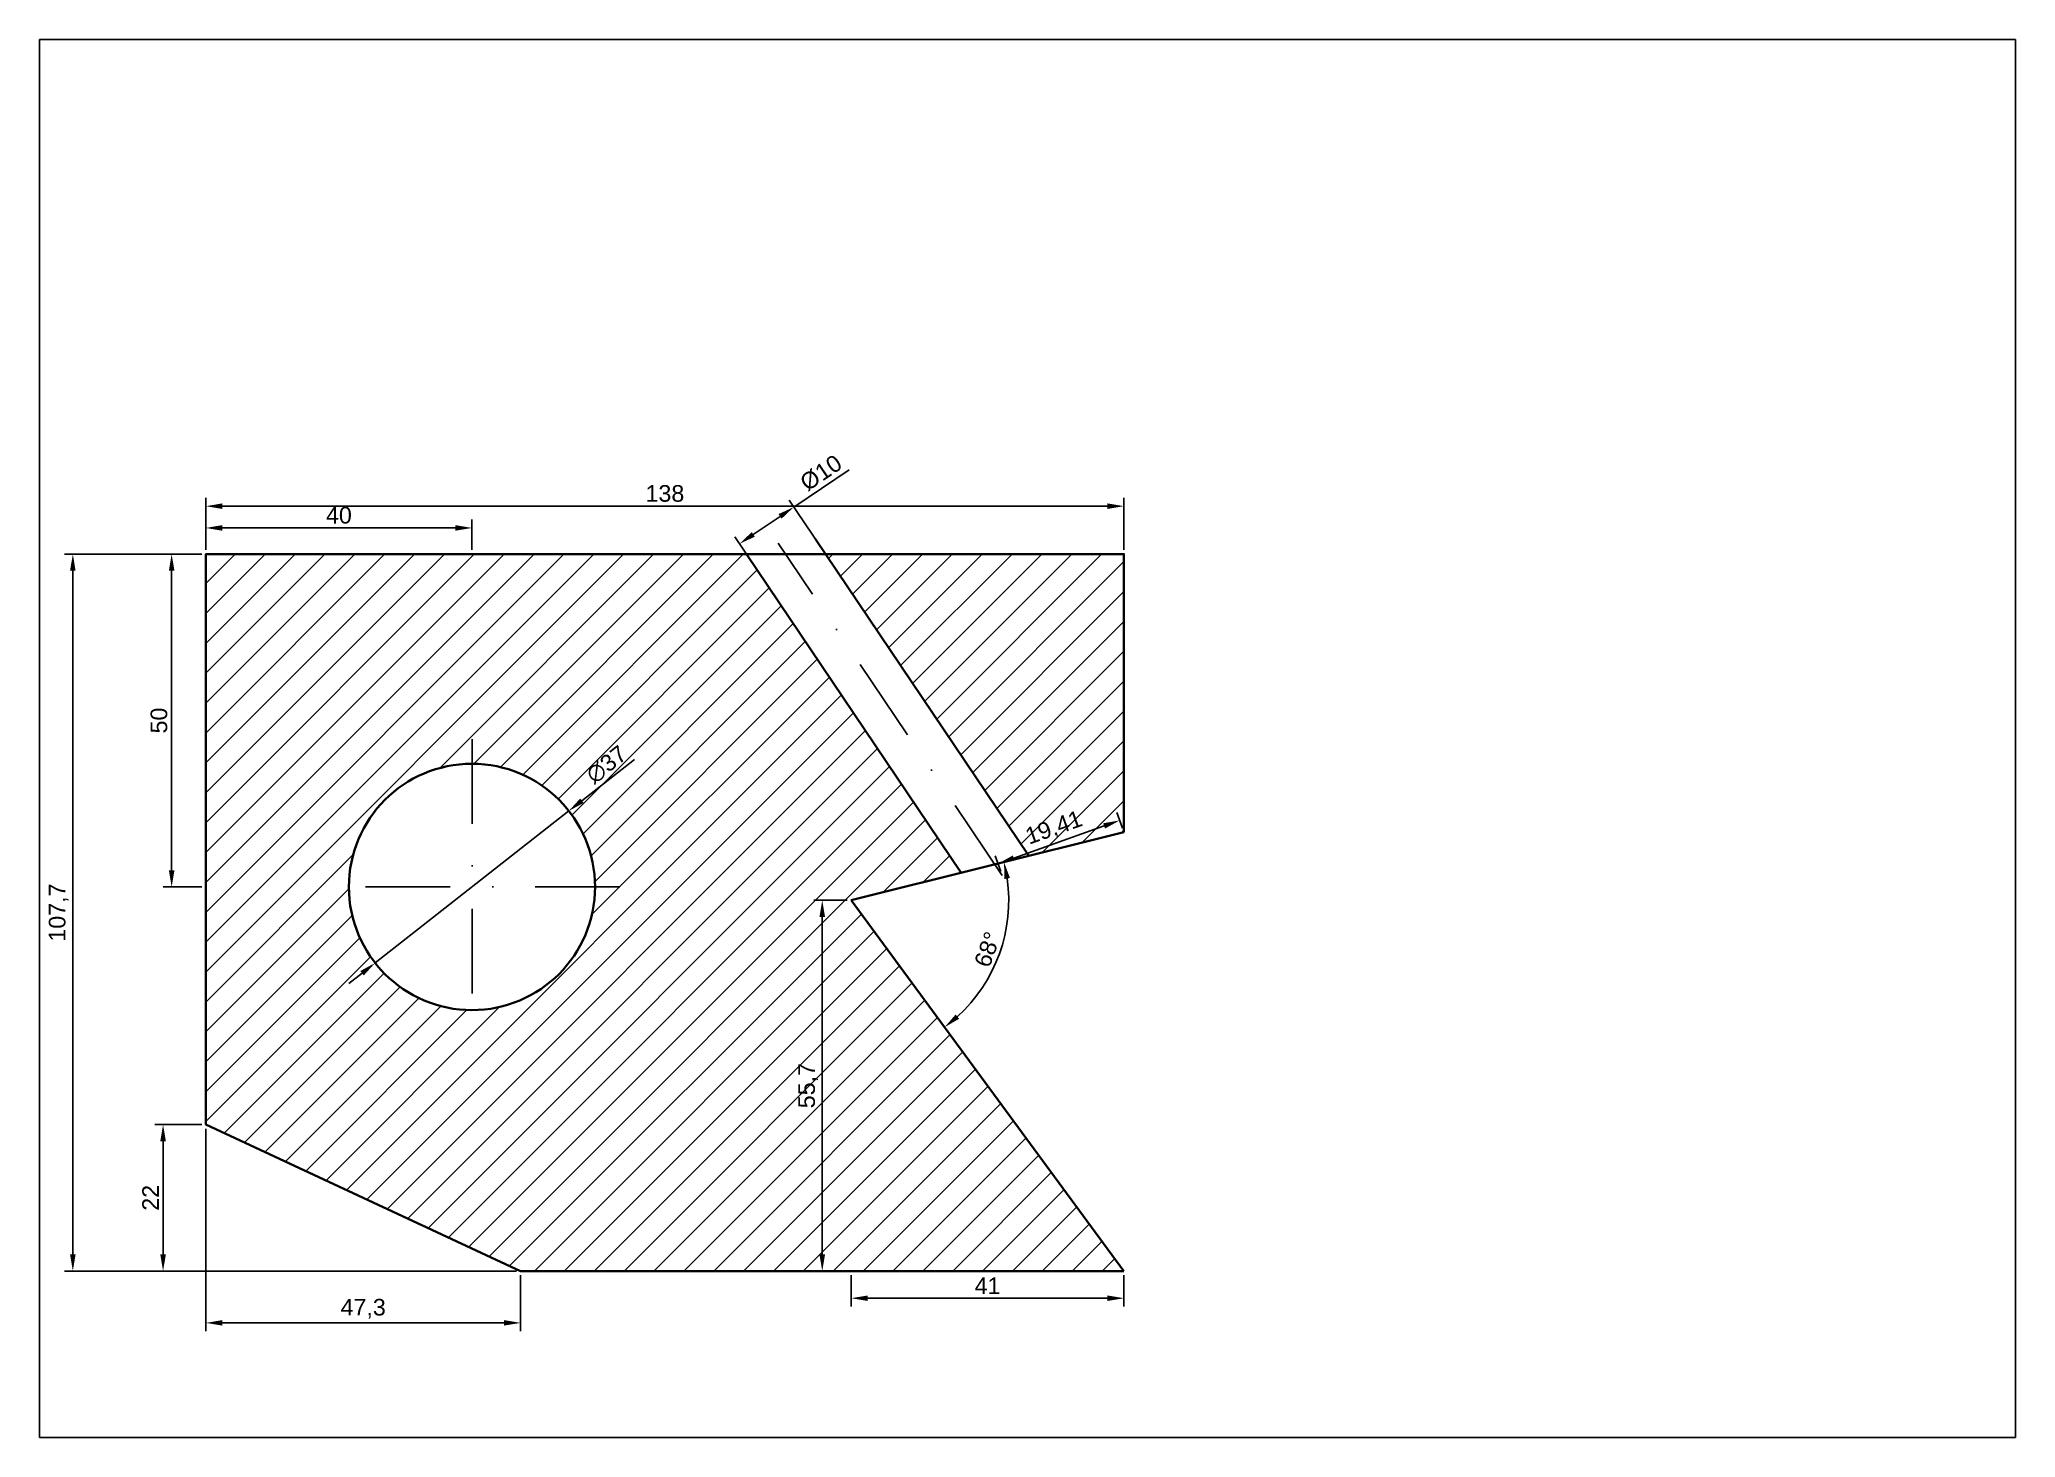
# Model space of a CAD drawing. Header units: millimetres. Extents: x 5 to 302, y 5 to 215.
import ezdxf

# ---------------------------------------------------------------- set-up
doc = ezdxf.new("R2010")
doc.units = ezdxf.units.MM
doc.linetypes.add('KRESKAKROPKA', pattern=[25.4, 12.7, -6.35, 0, -6.35])
doc.layers.add('kontur', color=7, linetype='Continuous', lineweight=35)
for name, color, linetype in [('kreska kropka', 3, 'KRESKAKROPKA'), ('opis', 5, 'Continuous'), ('wymiary', 1, 'Continuous')]:
    doc.layers.add(name, color=color, linetype=linetype)
doc.styles.get("Standard").update_dxf_attribs({"font": 'arial.ttf'})
doc.dimstyles.new('ISO-25', dxfattribs={"dimtxt": 2.5, "dimasz": 2.5, "dimexe": 1.25, "dimexo": 0.625, "dimtad": 1, "dimtxsty": 'Standard', "dimcen": 2.5, "dimadec": 0, "dimazin": 0, "dimtfac": 1, "dimtmove": 0, "dimatfit": 3, "dimfxl": 1, "dimarcsym": 0})

# ---------------------------------------------------------------- blocks, each defined once
blk = doc.blocks.new('*D2')
at = {"layer": 'Defpoints', "color": 0, "transparency": 16777216}
for p in [(168, 144.9), (30, 137.7), (168, 137.7)]:
    blk.add_point(p, dxfattribs=at)
at = {"layer": 'wymiary', "color": 0, "lineweight": -2, "transparency": 16777216}
for p, q in [((30, 138.32), (30, 146.15)), ((168, 138.32), (168, 146.15)), ((32.5, 144.9), (165.5, 144.9))]:
    blk.add_line(p, q, dxfattribs=at)
at = {"layer": 'wymiary', "color": 0, "transparency": 16777216}
for points in [[(32.5, 145.32), (32.5, 144.48), (30, 144.9)], [(165.5, 145.32), (165.5, 144.48), (168, 144.9)]]:
    blk.add_solid(points, dxfattribs=at)
at = {"layer": 'wymiary', "color": 0, "transparency": 16777216, "insert": (99, 146.8), "char_height": 2.5, "attachment_point": 5}
blk.add_mtext('138', dxfattribs=at)
blk = doc.blocks.new('*D4')
at = {"layer": 'Defpoints', "color": 0, "transparency": 16777216}
for p in [(30, 52), (23.57, 30), (77.3, 30)]:
    blk.add_point(p, dxfattribs=at)
at = {"layer": 'wymiary', "color": 0, "lineweight": -2, "transparency": 16777216}
for p, q in [((29.38, 52), (22.32, 52)), ((23.57, 49.5), (23.57, 32.5)), ((76.68, 30), (22.32, 30))]:
    blk.add_line(p, q, dxfattribs=at)
at = {"layer": 'wymiary', "color": 0, "transparency": 16777216}
for points in [[(23.15, 49.5), (23.99, 49.5), (23.57, 52)], [(23.15, 32.5), (23.99, 32.5), (23.57, 30)]]:
    blk.add_solid(points, dxfattribs=at)
at = {"layer": 'wymiary', "color": 0, "transparency": 16777216, "insert": (21.69, 41), "char_height": 2.5, "attachment_point": 5, "rotation": 90}
blk.add_mtext('22', dxfattribs=at)
blk = doc.blocks.new('*D5')
at = {"layer": 'Defpoints', "color": 0, "transparency": 16777216}
for p in [(30, 52), (77.3, 30), (77.3, 22.21)]:
    blk.add_point(p, dxfattribs=at)
at = {"layer": 'wymiary', "color": 0, "lineweight": -2, "transparency": 16777216}
for p, q in [((30, 51.38), (30, 20.96)), ((77.3, 29.38), (77.3, 20.96)), ((32.5, 22.21), (74.8, 22.21))]:
    blk.add_line(p, q, dxfattribs=at)
at = {"layer": 'wymiary', "color": 0, "transparency": 16777216}
for points in [[(32.5, 22.63), (32.5, 21.8), (30, 22.21)], [(74.8, 22.63), (74.8, 21.8), (77.3, 22.21)]]:
    blk.add_solid(points, dxfattribs=at)
at = {"layer": 'wymiary', "color": 0, "transparency": 16777216, "insert": (53.65, 24.34), "char_height": 2.5, "attachment_point": 5}
blk.add_mtext('47,3', dxfattribs=at)
blk = doc.blocks.new('*D6')
at = {"layer": 'Defpoints', "color": 0, "transparency": 16777216}
for p in [(30, 137.7), (10.01, 30), (77.3, 30)]:
    blk.add_point(p, dxfattribs=at)
at = {"layer": 'wymiary', "color": 0, "lineweight": -2, "transparency": 16777216}
for p, q in [((29.38, 137.7), (8.76, 137.7)), ((10.01, 135.2), (10.01, 32.5)), ((76.68, 30), (8.76, 30))]:
    blk.add_line(p, q, dxfattribs=at)
at = {"layer": 'wymiary', "color": 0, "transparency": 16777216}
for points in [[(9.59, 135.2), (10.42, 135.2), (10.01, 137.7)], [(9.59, 32.5), (10.42, 32.5), (10.01, 30)]]:
    blk.add_solid(points, dxfattribs=at)
at = {"layer": 'wymiary', "color": 0, "transparency": 16777216, "insert": (7.88, 83.85), "char_height": 2.5, "attachment_point": 5, "rotation": 90}
blk.add_mtext('107,7', dxfattribs=at)
blk = doc.blocks.new('*D7')
at = {"layer": 'Defpoints', "color": 0, "transparency": 16777216}
for p in [(30, 137.7), (24.86, 87.7), (30, 87.7)]:
    blk.add_point(p, dxfattribs=at)
at = {"layer": 'wymiary', "color": 0, "lineweight": -2, "transparency": 16777216}
for p, q in [((29.38, 137.7), (23.61, 137.7)), ((24.86, 135.2), (24.86, 90.2)), ((29.38, 87.7), (23.61, 87.7))]:
    blk.add_line(p, q, dxfattribs=at)
at = {"layer": 'wymiary', "color": 0, "transparency": 16777216}
for points in [[(24.44, 135.2), (25.28, 135.2), (24.86, 137.7)], [(24.44, 90.2), (25.28, 90.2), (24.86, 87.7)]]:
    blk.add_solid(points, dxfattribs=at)
at = {"layer": 'wymiary', "color": 0, "transparency": 16777216, "insert": (22.96, 112.7), "char_height": 2.5, "attachment_point": 5, "rotation": 90}
blk.add_mtext('50', dxfattribs=at)
blk = doc.blocks.new('*D8')
at = {"layer": 'Defpoints', "color": 0, "transparency": 16777216}
for p in [(70, 141.63), (30, 137.7), (70, 137.7)]:
    blk.add_point(p, dxfattribs=at)
at = {"layer": 'wymiary', "color": 0, "lineweight": -2, "transparency": 16777216}
for p, q in [((30, 138.32), (30, 142.88)), ((70, 138.32), (70, 142.88)), ((32.5, 141.63), (67.5, 141.63))]:
    blk.add_line(p, q, dxfattribs=at)
at = {"layer": 'wymiary', "color": 0, "transparency": 16777216}
for points in [[(32.5, 142.05), (32.5, 141.21), (30, 141.63)], [(67.5, 142.05), (67.5, 141.21), (70, 141.63)]]:
    blk.add_solid(points, dxfattribs=at)
at = {"layer": 'wymiary', "color": 0, "transparency": 16777216, "insert": (50, 143.53), "char_height": 2.5, "attachment_point": 5}
blk.add_mtext('40', dxfattribs=at)
blk = doc.blocks.new('*D9')
at = {"layer": 'Defpoints', "color": 0, "transparency": 16777216}
for p in [(84.56, 99.12), (55.44, 76.28)]:
    blk.add_point(p, dxfattribs=at)
at = {"layer": 'wymiary', "color": 0, "lineweight": -2, "transparency": 16777216}
for p, q in [((94.43, 106.86), (86.52, 100.66)), ((55.44, 76.28), (84.56, 99.12)), ((53.48, 74.74), (51.51, 73.2))]:
    blk.add_line(p, q, dxfattribs=at)
at = {"layer": 'wymiary', "color": 0, "transparency": 16777216}
for points in [[(86.27, 100.99), (86.78, 100.33), (84.56, 99.12)], [(53.22, 75.07), (53.73, 74.41), (55.44, 76.28)]]:
    blk.add_solid(points, dxfattribs=at)
at = {"layer": 'wymiary', "color": 0, "transparency": 16777216, "insert": (90.24, 106.08), "char_height": 2.5, "attachment_point": 5, "rotation": 38.1087}
blk.add_mtext('∅37', dxfattribs=at)
blk = doc.blocks.new('*D10')
at = {"layer": 'Defpoints', "color": 0, "transparency": 16777216}
for p in [(127, 30), (168, 30), (168, 25.92)]:
    blk.add_point(p, dxfattribs=at)
at = {"layer": 'wymiary', "color": 0, "lineweight": -2, "transparency": 16777216}
for p, q in [((127, 29.38), (127, 24.67)), ((168, 29.38), (168, 24.67)), ((129.5, 25.92), (165.5, 25.92))]:
    blk.add_line(p, q, dxfattribs=at)
at = {"layer": 'wymiary', "color": 0, "transparency": 16777216}
for points in [[(129.5, 26.33), (129.5, 25.5), (127, 25.92)], [(165.5, 26.33), (165.5, 25.5), (168, 25.92)]]:
    blk.add_solid(points, dxfattribs=at)
at = {"layer": 'wymiary', "color": 0, "transparency": 16777216, "insert": (147.5, 27.8), "char_height": 2.5, "attachment_point": 5}
blk.add_mtext('41', dxfattribs=at)
blk = doc.blocks.new('*D11')
at = {"color": 0, "lineweight": -2, "transparency": 16777216}
for p, q in [((126.38, 85.7), (121.4, 85.7)), ((122.65, 83.2), (122.65, 32.5)), ((126.38, 30), (121.4, 30))]:
    blk.add_line(p, q, dxfattribs=at)
at = {"color": 0, "transparency": 16777216}
for points in [[(122.23, 83.2), (123.07, 83.2), (122.65, 85.7)], [(122.23, 32.5), (123.07, 32.5), (122.65, 30)]]:
    blk.add_solid(points, dxfattribs=at)
at = {"layer": 'Defpoints', "color": 0, "transparency": 16777216}
for p in [(127, 85.7), (122.65, 30), (127, 30)]:
    blk.add_point(p, dxfattribs=at)
at = {"color": 0, "transparency": 16777216, "insert": (120.53, 57.85), "char_height": 2.5, "attachment_point": 5, "rotation": 90}
blk.add_mtext('55,7', dxfattribs=at)
blk = doc.blocks.new('*D12')
at = {"layer": 'Defpoints', "color": 0, "transparency": 16777216}
for p in [(168, 95.92), (127, 85.7), (127, 85.7), (147.27, 73.47), (168, 30)]:
    blk.add_point(p, dxfattribs=at)
at = {"layer": 'wymiary', "color": 0, "lineweight": -2, "transparency": 16777216}
blk.add_arc((127, 85.7), 23.68, 312.4089, 7.9474, dxfattribs=at)
at = {"layer": 'wymiary', "color": 0, "transparency": 16777216}
for points in [[(150.04, 88.89), (150.86, 89.05), (149.97, 91.43)], [(143.23, 67.9), (142.7, 68.54), (141.04, 66.63)]]:
    blk.add_solid(points, dxfattribs=at)
at = {"layer": 'wymiary', "color": 0, "transparency": 16777216, "insert": (147.49, 78.32), "char_height": 2.5, "attachment_point": 5, "rotation": 70.1781}
blk.add_mtext('68°', dxfattribs=at)
blk = doc.blocks.new('*D16')
at = {"layer": 'Defpoints', "color": 0, "transparency": 16777216}
for p in [(167.37, 97.7), (168, 95.92), (149.71, 89.43)]:
    blk.add_point(p, dxfattribs=at)
at = {"layer": 'wymiary', "color": 0, "lineweight": -2, "transparency": 16777216}
for p, q in [((167.79, 96.51), (166.95, 98.88)), ((151.44, 92.04), (165.01, 96.86)), ((149.5, 90.01), (148.66, 92.38))]:
    blk.add_line(p, q, dxfattribs=at)
at = {"layer": 'wymiary', "color": 0, "transparency": 16777216}
for points in [[(164.87, 97.26), (165.15, 96.47), (167.37, 97.7)], [(151.3, 92.43), (151.58, 91.65), (149.08, 91.2)]]:
    blk.add_solid(points, dxfattribs=at)
at = {"layer": 'wymiary', "color": 0, "transparency": 16777216, "insert": (157.51, 96.46), "char_height": 2.5, "attachment_point": 5, "rotation": 19.5572}
blk.add_mtext('19,41', dxfattribs=at)
blk = doc.blocks.new('*D19')
at = {"layer": 'Defpoints', "color": 0, "transparency": 16777216}
for p in [(110.21, 139.25), (122.73, 138.3), (114.56, 132.79)]:
    blk.add_point(p, dxfattribs=at)
at = {"layer": 'wymiary', "color": 0, "lineweight": -2, "transparency": 16777216}
for p, q in [((118.37, 144.76), (126.7, 150.38)), ((122.38, 138.82), (117.67, 145.8)), ((112.28, 140.65), (116.3, 143.36)), ((114.21, 133.31), (109.51, 140.29))]:
    blk.add_line(p, q, dxfattribs=at)
at = {"layer": 'wymiary', "color": 0, "transparency": 16777216}
for points in [[(116.07, 143.71), (116.53, 143.02), (118.37, 144.76)], [(112.05, 141), (112.51, 140.31), (110.21, 139.25)]]:
    blk.add_solid(points, dxfattribs=at)
at = {"layer": 'wymiary', "color": 0, "transparency": 16777216, "insert": (122.47, 149.9), "char_height": 2.5, "attachment_point": 5, "rotation": 34}
blk.add_mtext('%%C10', dxfattribs=at)

msp = doc.modelspace()

# ---------------------------------------------------------------- hatches: boundary and pattern name
at = {"layer": 'opis'}
h = msp.add_hatch(dxfattribs=at)
h.set_pattern_fill('ANSI31', color=256)
h.paths.add_polyline_path([(111.255, 137.7), (30, 137.7), (30, 52), (77.3, 30), (168, 30), (127, 85.7), (143.547, 89.826)])
h.paths.add_polyline_path([(88.5, 87.7, -1), (51.5, 87.7, -1)], flags=16)
h.paths.add_polyline_path([(88.774, 101.613), (94.952, 106.458), (91.772, 110.512), (85.595, 105.666)], flags=24)
h.paths.add_polyline_path([(122.896, 53.833), (122.896, 61.881), (117.744, 61.881), (117.744, 53.833)], flags=24)
h = msp.add_hatch(dxfattribs=at)
h.set_pattern_fill('ANSI31', color=256)
h.paths.add_polyline_path([(123.136, 137.7), (153.717, 92.361), (168, 95.922), (168, 137.7)])
h.paths.add_polyline_path([(153.723, 92.593), (163.136, 95.937), (161.412, 100.791), (151.998, 97.447)], flags=24)

# ---------------------------------------------------------------- linework, layer by layer
for p, q in [((168, 95.922), (148.594, 91.084)), ((70, 87.7), (70, 87.7)), ((70, 87.7), (70, 87.7)), ((70, 87.7), (70, 87.7)), ((70, 87.7), (70, 87.7)), ((70, 87.7), (70, 87.7)), ((70, 87.7), (70, 87.7)), ((168, 30), (127, 30))]:
    msp.add_line(p, q)
msp.add_lwpolyline([(5, 5), (302, 5), (302, 215), (5, 215)], close=True)
at = {"layer": 'kontur'}
for p, q in [((153.717, 92.361), (121.61, 139.962)), ((143.547, 89.826), (111.255, 137.7)), ((127, 85.7), (168, 95.922)), ((127, 85.7), (168, 30))]:
    msp.add_line(p, q, dxfattribs=at)
msp.add_lwpolyline([(168, 95.922), (168, 137.7), (30, 137.7), (30, 52), (77.3, 30), (168, 30)], dxfattribs=at)
msp.add_circle((70, 87.7), 18.5, dxfattribs=at)
at = {"layer": 'kreska kropka'}
for p, q in [((149.712, 89.426), (116.033, 139.358)), ((70.005, 109.9), (70.005, 65.5)), ((92.2, 87.7), (47.8, 87.7))]:
    msp.add_line(p, q, dxfattribs=at)

# ---------------------------------------------------------------- dimensions: what is measured, and where the dimension line sits
dim = msp.add_linear_dim(base=(122.65, 30), p1=(127, 85.7), p2=(127, 30), angle=90, dimstyle='ISO-25')
dim.commit()
dim.dimension.update_dxf_attribs({"geometry": '*D11', "text_midpoint": (120.528, 57.85)})
at = {"layer": 'wymiary'}
dim = msp.add_linear_dim(base=(110.207, 139.254), p1=(122.73, 138.302), p2=(114.564, 132.794), angle=214, text='%%C10', dimstyle='ISO-25', dxfattribs=at)
dim.commit()
dim.dimension.update_dxf_attribs({"geometry": '*D19', "text_midpoint": (123.572, 148.269), "dimtype": 161})
for base, p1, p2, picture, middle in [((168, 144.901), (30, 137.7), (168, 137.7), '*D2', (99, 146.804)), ((70, 141.631), (30, 137.7), (70, 137.7), '*D8', (50, 143.532)), ((77.3, 22.213), (30, 52), (77.3, 30), '*D5', (53.65, 24.341)), ((168, 25.916), (127, 30), (168, 30), '*D10', (147.5, 27.797))]:
    dim = msp.add_linear_dim(base=base, p1=p1, p2=p2, dimstyle='ISO-25', dxfattribs=at)
    dim.commit()
    dim.dimension.update_dxf_attribs({"geometry": picture, "text_midpoint": middle})
for base, p1, p2, picture, middle in [((10.007, 30), (30, 137.7), (77.3, 30), '*D6', (7.88, 83.85)), ((24.859, 87.7), (30, 137.7), (30, 87.7), '*D7', (22.958, 112.7)), ((23.571, 30), (30, 52), (77.3, 30), '*D4', (21.691, 41))]:
    dim = msp.add_linear_dim(base=base, p1=p1, p2=p2, angle=90, dimstyle='ISO-25', dxfattribs=at)
    dim.commit()
    dim.dimension.update_dxf_attribs({"geometry": picture, "text_midpoint": middle})
dim = msp.add_diameter_dim_2p(p1=(61.79, 81.261), p2=(78.21, 94.139), dimstyle='ISO-25', dxfattribs=at)
dim.commit()
dim.dimension.update_dxf_attribs({"geometry": '*D9', "text_midpoint": (90.245, 106.084)})
dim = msp.add_aligned_dim(p1=(149.712, 89.426), p2=(168, 95.922), distance=1.887, dimstyle='ISO-25', dxfattribs=at)
dim.commit()
dim.dimension.update_dxf_attribs({"geometry": '*D16', "text_midpoint": (157.512, 96.457)})
dim = msp.add_angular_dim_2l(base=(147.275, 73.472), line1=((127, 85.7), (168, 95.922)), line2=((127, 85.7), (168, 30)), dimstyle='ISO-25', dxfattribs=at)
dim.commit()
dim.dimension.update_dxf_attribs({"geometry": '*D12', "text_midpoint": (147.485, 78.316)})

doc.saveas('drawing.dxf')
